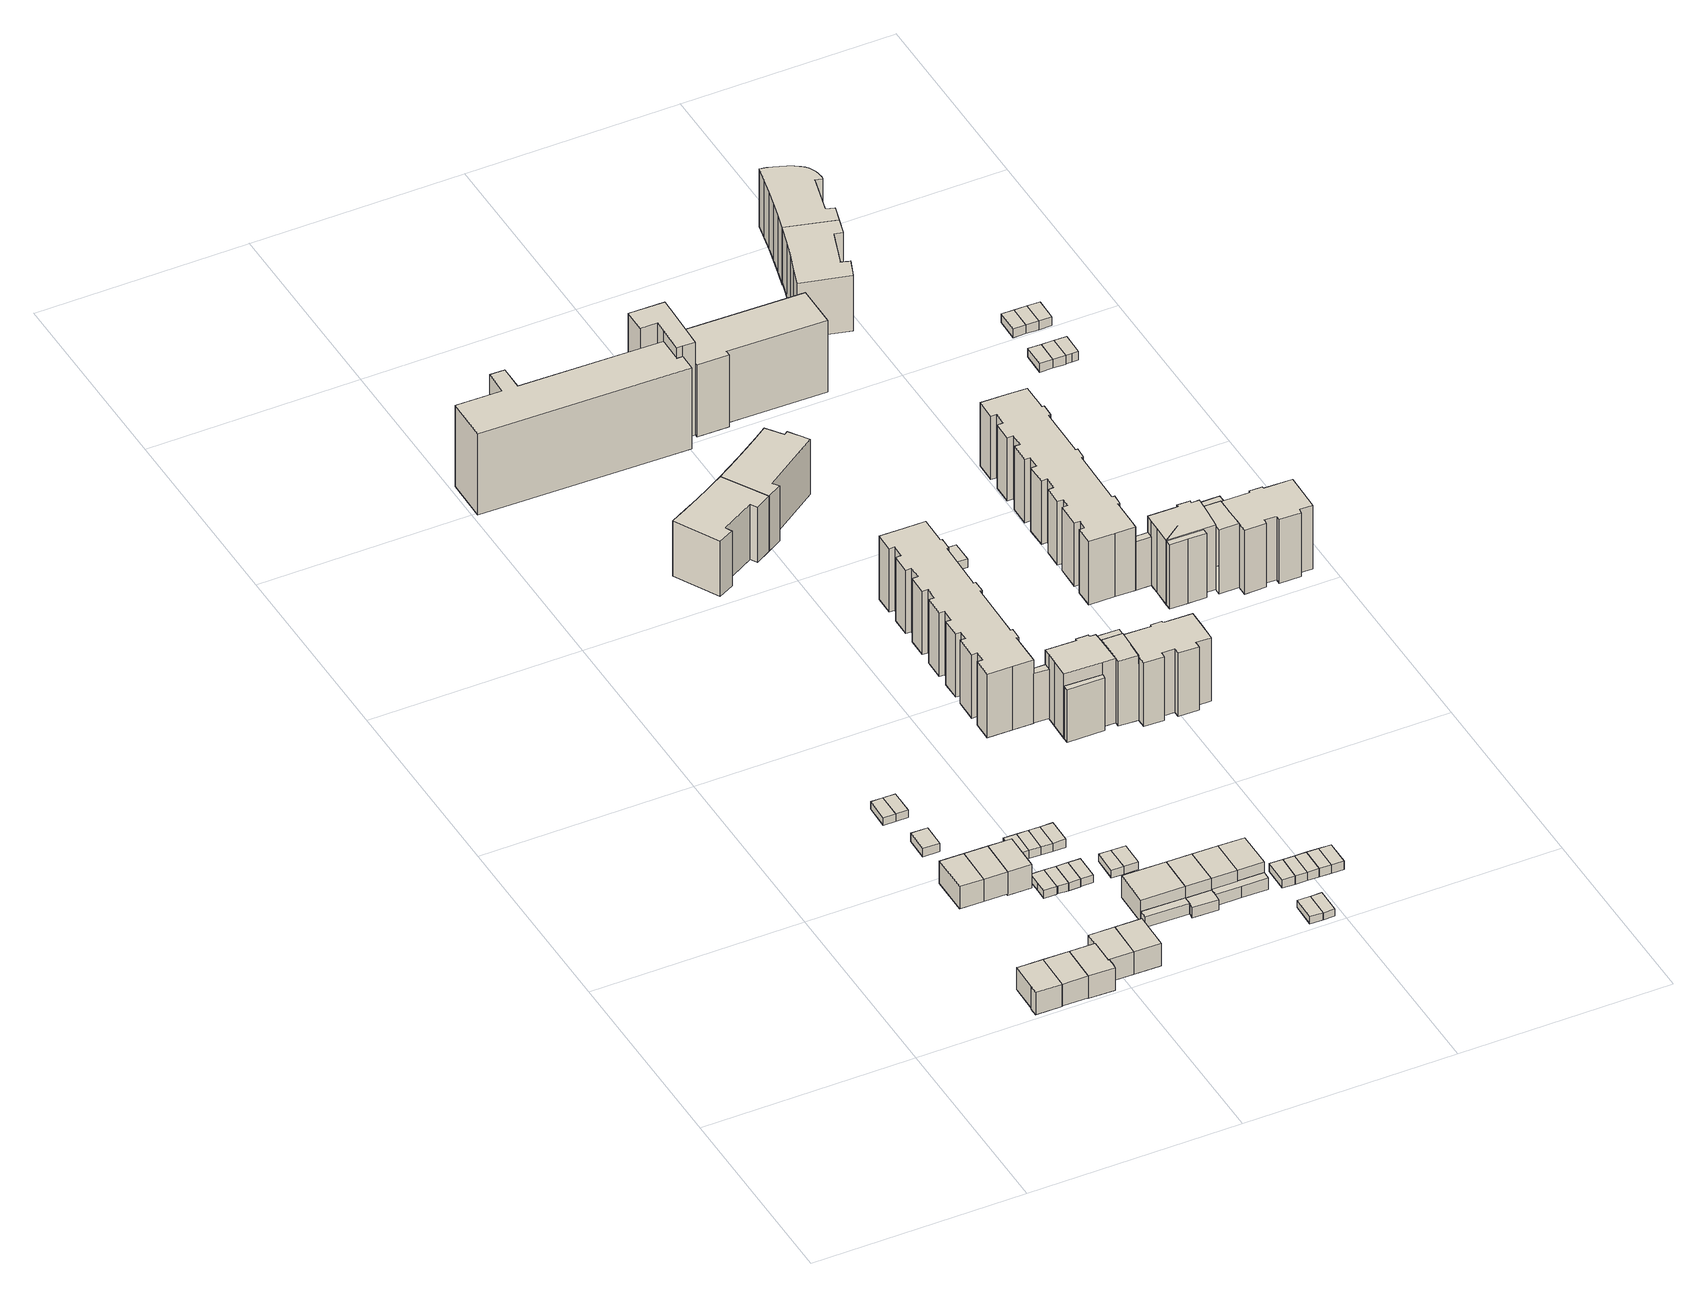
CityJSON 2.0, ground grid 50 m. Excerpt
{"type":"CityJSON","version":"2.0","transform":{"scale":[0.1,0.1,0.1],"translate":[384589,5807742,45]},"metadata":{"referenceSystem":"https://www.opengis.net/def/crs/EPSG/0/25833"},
"CityObjects":{
"building1":{"type":"Building","attributes":{"Gemeindeschluessel":"11000006","BezugspunktDach":"2200","function":"31001_1010","measuredHeight":5.86,"storeysAboveGround":2},"address":[{"country":"Germany","locality":"Berlin","thoroughfareNumber":"69","thoroughfareName":"Westfalenring"}],"geometry":[{"type":"Solid","lod":"1","boundaries":[[[[0,1,2,3,4,5,6]],[[7,8,9,10,11,12,13]],[[7,13,6,5]],[[8,7,5,4]],[[9,8,4,3]],[[10,9,3,2]],[[11,10,2,1]],[[12,11,1,0]],[[13,12,0,6]]]]}]},
"building2":{"type":"Building","attributes":{"Gemeindeschluessel":"11000006","BezugspunktDach":"2200","function":"31001_1010","measuredHeight":5.84,"storeysAboveGround":2},"address":[{"country":"Germany","locality":"Berlin","thoroughfareNumber":"67","thoroughfareName":"Westfalenring"}],"geometry":[{"type":"Solid","lod":"1","boundaries":[[[[14,15,1,0]],[[16,17,18,19]],[[16,19,0,1]],[[17,16,1,15]],[[18,17,15,14]],[[19,18,14,0]]]]}]},
"building3":{"type":"Building","attributes":{"Gemeindeschluessel":"11000006","BezugspunktDach":"2200","function":"31001_1010","measuredHeight":5.89,"storeysAboveGround":2},"address":[{"country":"Germany","locality":"Berlin","thoroughfareNumber":"65","thoroughfareName":"Westfalenring"}],"geometry":[{"type":"Solid","lod":"1","boundaries":[[[[20,21,22,23,24,25,15,14]],[[26,27,28,29,30,31,32,33]],[[26,33,14,15]],[[27,26,15,25]],[[28,27,25,24]],[[29,28,24,23]],[[30,29,23,22]],[[31,30,22,21]],[[32,31,21,20]],[[33,32,20,14]]]]}]},
"building4":{"type":"Building","attributes":{"Gemeindeschluessel":"11000006","BezugspunktDach":"2200","function":"31001_1010","measuredHeight":5.93,"storeysAboveGround":2},"address":[{"country":"Germany","locality":"Berlin","thoroughfareNumber":"81","thoroughfareName":"Westfalenring"}],"geometry":[{"type":"Solid","lod":"1","boundaries":[[[[34,35,36,37]],[[38,39,40,41]],[[38,41,37,36]],[[39,38,36,35]],[[40,39,35,34]],[[41,40,34,37]]]]}]},
"building5":{"type":"Building","attributes":{"Gemeindeschluessel":"11000006","BezugspunktDach":"2200","function":"31001_2463","measuredHeight":2.18,"storeysAboveGround":1},"address":[{"country":"Germany","locality":"Berlin","thoroughfareNumber":"93 (1)","thoroughfareName":"Westfalenring"}],"geometry":[{"type":"Solid","lod":"1","boundaries":[[[[42,43,44,45]],[[46,47,48,49]],[[46,49,45,44]],[[47,46,44,43]],[[48,47,43,42]],[[49,48,42,45]]]]}]},
"building6":{"type":"Building","attributes":{"Gemeindeschluessel":"11000006","BezugspunktDach":"2200","function":"31001_1010","measuredHeight":5.93,"storeysAboveGround":2},"address":[{"country":"Germany","locality":"Berlin","thoroughfareNumber":"79","thoroughfareName":"Westfalenring"}],"geometry":[{"type":"Solid","lod":"1","boundaries":[[[[50,51,35,34]],[[39,52,53,40]],[[39,40,34,35]],[[52,39,35,51]],[[53,52,51,50]],[[40,53,50,34]]]]}]},
"building7":{"type":"Building","attributes":{"Gemeindeschluessel":"11000006","BezugspunktDach":"2200","function":"31001_1010","measuredHeight":5.89,"storeysAboveGround":2},"address":[{"country":"Germany","locality":"Berlin","thoroughfareNumber":"63","thoroughfareName":"Westfalenring"}],"geometry":[{"type":"Solid","lod":"1","boundaries":[[[[24,23,22,54,55,56,25]],[[57,58,59,30,29,28,27]],[[57,27,25,56]],[[58,57,56,55]],[[59,58,55,54]],[[30,59,54,22]],[[29,30,22,23]],[[28,29,23,24]],[[27,28,24,25]]]]}]},
"building8":{"type":"Building","attributes":{"Gemeindeschluessel":"11000006","BezugspunktDach":"2200","function":"31001_2463","measuredHeight":2.02,"storeysAboveGround":1},"address":[{"country":"Germany","locality":"Berlin","thoroughfareNumber":"101 (1)","thoroughfareName":"Westfalenring"}],"geometry":[{"type":"Solid","lod":"1","boundaries":[[[[60,61,62,63]],[[64,65,66,67]],[[64,67,63,62]],[[65,64,62,61]],[[66,65,61,60]],[[67,66,60,63]]]]}]},
"building9":{"type":"Building","attributes":{"Gemeindeschluessel":"11000006","BezugspunktDach":"2200","function":"31001_2463","measuredHeight":2.03,"storeysAboveGround":1},"address":[{"country":"Germany","locality":"Berlin","thoroughfareNumber":"99 (1)","thoroughfareName":"Westfalenring"}],"geometry":[{"type":"Solid","lod":"1","boundaries":[[[[68,69,61,60]],[[65,70,71,66]],[[65,66,60,61]],[[70,65,61,69]],[[71,70,69,68]],[[66,71,68,60]]]]}]},
"building10":{"type":"Building","attributes":{"Gemeindeschluessel":"11000006","BezugspunktDach":"2200","function":"31001_1010","measuredHeight":6.17,"storeysAboveGround":2},"address":[{"country":"Germany","locality":"Berlin","thoroughfareNumber":"77","thoroughfareName":"Westfalenring"}],"geometry":[{"type":"Solid","lod":"1","boundaries":[[[[72,73,51,50]],[[74,75,76,77]],[[74,77,50,51]],[[75,74,51,73]],[[76,75,73,72]],[[77,76,72,50]]]]}]},
"building11":{"type":"Building","attributes":{"Gemeindeschluessel":"11000006","BezugspunktDach":"2200","function":"31001_1010","measuredHeight":5.86,"storeysAboveGround":2},"address":[{"country":"Germany","locality":"Berlin","thoroughfareNumber":"61","thoroughfareName":"Westfalenring"}],"geometry":[{"type":"Solid","lod":"1","boundaries":[[[[78,79,55,54]],[[58,80,81,59]],[[58,59,54,55]],[[80,58,55,79]],[[81,80,79,78]],[[59,81,78,54]]]]}]},
"building12":{"type":"Building","attributes":{"Gemeindeschluessel":"11000006","BezugspunktDach":"2200","function":"31001_2463","measuredHeight":2.11,"storeysAboveGround":1},"address":[{"country":"Germany","locality":"Berlin","thoroughfareNumber":"77 (1)","thoroughfareName":"Westfalenring"}],"geometry":[{"type":"Solid","lod":"1","boundaries":[[[[82,83,84,85,86]],[[87,88,89,90,91]],[[87,91,86,85]],[[88,87,85,84]],[[89,88,84,83]],[[90,89,83,82]],[[91,90,82,86]]]]}]},
"building13":{"type":"Building","attributes":{"Gemeindeschluessel":"11000006","BezugspunktDach":"2200","function":"31001_2463","measuredHeight":2.12,"storeysAboveGround":1},"address":[{"country":"Germany","locality":"Berlin","thoroughfareNumber":"81 (1)","thoroughfareName":"Westfalenring"}],"geometry":[{"type":"Solid","lod":"1","boundaries":[[[[92,93,94,83,82]],[[89,95,96,97,90]],[[89,90,82,83]],[[95,89,83,94]],[[96,95,94,93]],[[97,96,93,92]],[[90,97,92,82]]]]}]},
"building14":{"type":"Building","attributes":{"Gemeindeschluessel":"11000006","BezugspunktDach":"2200","function":"31001_2463","measuredHeight":2.17,"storeysAboveGround":1},"address":[{"country":"Germany","locality":"Berlin","thoroughfareNumber":"65 (2)","thoroughfareName":"Westfalenring"}],"geometry":[{"type":"Solid","lod":"1","boundaries":[[[[98,99,100,101]],[[102,103,104,105]],[[102,105,101,100]],[[103,102,100,99]],[[104,103,99,98]],[[105,104,98,101]]]]}]},
"building15":{"type":"Building","attributes":{"Gemeindeschluessel":"11000006","BezugspunktDach":"2200","function":"31001_2463","measuredHeight":2.11,"storeysAboveGround":1},"address":[{"country":"Germany","locality":"Berlin","thoroughfareNumber":"87 (1)","thoroughfareName":"Westfalenring"}],"geometry":[{"type":"Solid","lod":"1","boundaries":[[[[106,107,94,93]],[[95,108,109,96]],[[95,96,93,94]],[[108,95,94,107]],[[109,108,107,106]],[[96,109,106,93]]]]}]},
"building16":{"type":"Building","attributes":{"Gemeindeschluessel":"11000006","BezugspunktDach":"2200","function":"31001_2463","measuredHeight":2.2,"storeysAboveGround":1},"address":[{"country":"Germany","locality":"Berlin","thoroughfareNumber":"65 (3)","thoroughfareName":"Westfalenring"}],"geometry":[{"type":"Solid","lod":"1","boundaries":[[[[110,111,99,98]],[[103,112,113,104]],[[103,104,98,99]],[[112,103,99,111]],[[113,112,111,110]],[[104,113,110,98]]]]}]},
"building17":{"type":"Building","attributes":{"Gemeindeschluessel":"11000006","BezugspunktDach":"2200","function":"31001_2463","measuredHeight":2.08,"storeysAboveGround":1},"address":[{"country":"Germany","locality":"Berlin","thoroughfareNumber":"83 (1)","thoroughfareName":"Westfalenring"}],"geometry":[{"type":"Solid","lod":"1","boundaries":[[[[114,115,107,106]],[[116,117,118,119]],[[116,119,106,107]],[[117,116,107,115]],[[118,117,115,114]],[[119,118,114,106]]]]}]},
"building18":{"type":"Building","attributes":{"Gemeindeschluessel":"11000006","BezugspunktDach":"2200","function":"31001_2463","measuredHeight":2.2,"storeysAboveGround":1},"address":[{"country":"Germany","locality":"Berlin","thoroughfareNumber":"79 (1)","thoroughfareName":"Westfalenring"}],"geometry":[{"type":"Solid","lod":"1","boundaries":[[[[120,121,111,110]],[[112,122,123,113]],[[112,113,110,111]],[[122,112,111,121]],[[123,122,121,120]],[[113,123,120,110]]]]}]},
"building19":{"type":"Building","attributes":{"Gemeindeschluessel":"11000006","BezugspunktDach":"2200","function":"51009_1610","measuredHeight":2.75,"storeysAboveGround":0},"address":[{"country":"Germany","locality":"Berlin"}],"geometry":[{"type":"Solid","lod":"1","boundaries":[[[[124,125,126,127]],[[128,129,130,131]],[[128,131,127,126]],[[129,128,126,125]],[[130,129,125,124]],[[131,130,124,127]]]]}]},
"building20":{"type":"Building","attributes":{"Gemeindeschluessel":"11000006","BezugspunktDach":"2200","function":"31001_2463","measuredHeight":2.15,"storeysAboveGround":1},"address":[{"country":"Germany","locality":"Berlin","thoroughfareNumber":"85 (1)","thoroughfareName":"Westfalenring"}],"geometry":[{"type":"Solid","lod":"1","boundaries":[[[[132,133,121,120]],[[122,134,135,123]],[[122,123,120,121]],[[134,122,121,133]],[[135,134,133,132]],[[123,135,132,120]]]]}]},
"building21":{"type":"Building","attributes":{"Gemeindeschluessel":"11000006","BezugspunktDach":"2200","function":"31001_1010","measuredHeight":5.79,"storeysAboveGround":2},"address":[{"country":"Germany","locality":"Berlin","thoroughfareNumber":"59","thoroughfareName":"Westfalenring"}],"geometry":[{"type":"Solid","lod":"1","boundaries":[[[[136,137,138,139]],[[140,141,129,128]],[[140,128,139,138]],[[141,140,138,137]],[[129,141,137,136]],[[128,129,136,139]]]]}]},
"building22":{"type":"Building","attributes":{"Gemeindeschluessel":"11000006","BezugspunktDach":"2200","function":"31001_2463","measuredHeight":2.05,"storeysAboveGround":1},"address":[{"country":"Germany","locality":"Berlin","thoroughfareNumber":"67 (1)","thoroughfareName":"Westfalenring"}],"geometry":[{"type":"Solid","lod":"1","boundaries":[[[[142,143,144,145]],[[146,147,148,149]],[[146,149,145,144]],[[147,146,144,143]],[[148,147,143,142]],[[149,148,142,145]]]]}]},
"building23":{"type":"Building","attributes":{"Gemeindeschluessel":"11000006","BezugspunktDach":"2200","function":"31001_2463","measuredHeight":2,"storeysAboveGround":1},"address":[{"country":"Germany","locality":"Berlin","thoroughfareNumber":"63 (1)","thoroughfareName":"Westfalenring"}],"geometry":[{"type":"Solid","lod":"1","boundaries":[[[[150,151,143,142]],[[147,152,153,148]],[[147,148,142,143]],[[152,147,143,151]],[[153,152,151,150]],[[148,153,150,142]]]]}]},
"building24":{"type":"Building","attributes":{"Gemeindeschluessel":"11000006","function":"31001_1010"},"address":[{"country":"Germany","locality":"Berlin","thoroughfareNumber":"57","thoroughfareName":"Westfalenring"}],"children":["building24-1","building24-2"]},
"building24-1":{"type":"BuildingPart","attributes":{"BezugspunktDach":"2200","measuredHeight":5.74,"storeysAboveGround":2},"parents":["building24"],"geometry":[{"type":"MultiSurface","lod":"1","boundaries":[[[154,155,137,136]],[[156,157,158,159]],[[156,159,136,137]],[[157,156,137,155]],[[158,157,155,154]],[[125,160,154,136]],[[159,158,160,125]]]}]},
"building24-2":{"type":"BuildingPart","attributes":{"BezugspunktDach":"2200","measuredHeight":2.69,"storeysAboveGround":2},"parents":["building24"],"geometry":[{"type":"Solid","lod":"1","boundaries":[[[[161,162,160,125,124,163]],[[164,159,158,165,166,167]],[[164,167,163,124]],[[159,164,124,125]],[[165,158,160,162]],[[166,165,162,161]],[[167,166,161,163]],[[158,159,125,160]]]]}]},
"building25":{"type":"Building","attributes":{"Gemeindeschluessel":"11000006","BezugspunktDach":"2200","function":"31001_1010","measuredHeight":14.61,"storeysAboveGround":5},"address":[{"country":"Germany","locality":"Berlin","thoroughfareNumber":"18","thoroughfareName":"Ahlener Weg"}],"geometry":[{"type":"Solid","lod":"1","boundaries":[[[[168,169,170,171,172,173,174,175,176,177,178]],[[179,180,181,182,183,184,185,186,187,188,189]],[[179,189,178,177]],[[180,179,177,176]],[[181,180,176,175]],[[182,181,175,174]],[[183,182,174,173]],[[184,183,173,172]],[[185,184,172,171]],[[186,185,171,170]],[[187,186,170,169]],[[188,187,169,168]],[[189,188,168,178]]]]}]},
"building26":{"type":"Building","attributes":{"Gemeindeschluessel":"11000006","BezugspunktDach":"2200","function":"31001_1010","measuredHeight":5.83,"storeysAboveGround":2},"address":[{"country":"Germany","locality":"Berlin","thoroughfareNumber":"55","thoroughfareName":"Westfalenring"}],"geometry":[{"type":"Solid","lod":"1","boundaries":[[[[190,191,155,154]],[[192,193,194,195]],[[192,195,154,155]],[[193,192,155,191]],[[194,193,191,190]],[[195,194,190,154]]]]}]},
"building27":{"type":"Building","attributes":{"Gemeindeschluessel":"11000006","BezugspunktDach":"2200","function":"51009_1610","measuredHeight":2.98,"storeysAboveGround":0},"address":[{"country":"Germany","locality":"Berlin"}],"geometry":[{"type":"Solid","lod":"1","boundaries":[[[[196,197,198,199,200,201]],[[195,194,202,203,204,205]],[[195,205,201,200]],[[194,195,200,199]],[[202,194,199,198]],[[203,202,198,197]],[[204,203,197,196]],[[205,204,196,201]]]]}]},
"building28":{"type":"Building","attributes":{"Gemeindeschluessel":"11000006","BezugspunktDach":"2200","function":"31001_1010","measuredHeight":5.8,"storeysAboveGround":2},"address":[{"country":"Germany","locality":"Berlin","thoroughfareNumber":"53","thoroughfareName":"Westfalenring"}],"geometry":[{"type":"Solid","lod":"1","boundaries":[[[[206,207,191,190]],[[193,208,202,194]],[[193,194,190,191]],[[208,193,191,207]],[[202,208,207,206]],[[194,202,206,190]]]]}]},
"building29":{"type":"Building","attributes":{"Gemeindeschluessel":"11000006","BezugspunktDach":"2200","function":"31001_2463","measuredHeight":1.88,"storeysAboveGround":1},"address":[{"country":"Germany","locality":"Berlin","thoroughfareNumber":"24 (1)","thoroughfareName":"Gronauer Weg"}],"geometry":[{"type":"Solid","lod":"1","boundaries":[[[[209,210,211,212]],[[213,214,215,216]],[[213,216,212,211]],[[214,213,211,210]],[[215,214,210,209]],[[216,215,209,212]]]]}]},
"building30":{"type":"Building","attributes":{"Gemeindeschluessel":"11000006","BezugspunktDach":"2200","function":"31001_2463","measuredHeight":1.92,"storeysAboveGround":1},"address":[{"country":"Germany","locality":"Berlin","thoroughfareNumber":"43 (1)","thoroughfareName":"Westfalenring"}],"geometry":[{"type":"Solid","lod":"1","boundaries":[[[[217,218,210,209]],[[214,219,220,215]],[[214,215,209,210]],[[219,214,210,218]],[[220,219,218,217]],[[215,220,217,209]]]]}]},
"building31":{"type":"Building","attributes":{"Gemeindeschluessel":"11000006","BezugspunktDach":"2200","function":"51009_1610","measuredHeight":13.1,"storeysAboveGround":0},"address":[{"country":"Germany","locality":"Berlin"}],"geometry":[{"type":"Solid","lod":"1","boundaries":[[[[221,222,223,224]],[[225,226,227,228]],[[225,228,224,223]],[[226,225,223,222]],[[227,226,222,221]],[[228,227,221,224]]]]}]},
"building32":{"type":"Building","attributes":{"Gemeindeschluessel":"11000006","BezugspunktDach":"2200","function":"31001_2463","measuredHeight":2.2,"storeysAboveGround":1},"address":[{"country":"Germany","locality":"Berlin","thoroughfareNumber":"71 (1)","thoroughfareName":"Westfalenring"}],"geometry":[{"type":"Solid","lod":"1","boundaries":[[[[229,230,231,232]],[[233,234,235,236]],[[233,236,232,231]],[[234,233,231,230]],[[235,234,230,229]],[[236,235,229,232]]]]}]},
"building33":{"type":"Building","attributes":{"Gemeindeschluessel":"11000006","BezugspunktDach":"2200","function":"31001_1010","measuredHeight":18.11,"storeysAboveGround":5},"address":[{"country":"Germany","locality":"Berlin","thoroughfareNumber":"25, 27, 29","thoroughfareName":"Ahlener Weg"}],"geometry":[{"type":"Solid","lod":"1","boundaries":[[[[237,238,239,240,241,242,243,244,245,246,247,248,249,250,251,252,253,254,255,256,257,258,259,260,261,262,263,264,265,266,267,268,269,270,271,272,273,274,275,276,277,278,279]],[[280,281,282,283,284,285,286,287,288,289,290,291,292,293,294,295,296,297,298,299,300,301,302,303,304,305,306,307,308,309,310,311,312,313,314,315,316,317,318,319,320,321,322]],[[280,322,279,278]],[[281,280,278,277]],[[282,281,277,276]],[[283,282,276,275]],[[284,283,275,274]],[[285,284,274,273]],[[286,285,273,272]],[[287,286,272,271]],[[288,287,271,270]],[[289,288,270,269]],[[290,289,269,268]],[[291,290,268,267]],[[292,291,267,266]],[[293,292,266,265]],[[294,293,265,264]],[[295,294,264,263]],[[296,295,263,262]],[[297,296,262,261]],[[298,297,261,260]],[[299,298,260,259]],[[300,299,259,258]],[[301,300,258,257]],[[302,301,257,256]],[[303,302,256,255]],[[304,303,255,254]],[[305,304,254,253]],[[306,305,253,252]],[[307,306,252,251]],[[308,307,251,250]],[[309,308,250,249]],[[310,309,249,248]],[[311,310,248,247]],[[312,311,247,246]],[[313,312,246,245]],[[314,313,245,244]],[[315,314,244,243]],[[316,315,243,242]],[[317,316,242,241]],[[318,317,241,240]],[[319,318,240,239]],[[320,319,239,238]],[[321,320,238,237]],[[322,321,237,279]]]]}]},
"building34":{"type":"Building","attributes":{"Gemeindeschluessel":"11000006","BezugspunktDach":"2200","function":"31001_2463","measuredHeight":2.22,"storeysAboveGround":1},"address":[{"country":"Germany","locality":"Berlin","thoroughfareNumber":"18 (1)","thoroughfareName":"Gronauer Weg"}],"geometry":[{"type":"Solid","lod":"1","boundaries":[[[[323,324,230,229]],[[234,325,326,235]],[[234,235,229,230]],[[325,234,230,324]],[[326,325,324,323]],[[235,326,323,229]]]]}]},
"building35":{"type":"Building","attributes":{"Gemeindeschluessel":"11000006","function":"31001_1022"},"address":[{"country":"Germany","locality":"Berlin","thoroughfareNumber":"25, 27","thoroughfareName":"Holtheimer Weg"}],"children":["building35-1","building35-2","building35-3"]},
"building35-1":{"type":"BuildingPart","attributes":{"BezugspunktDach":"2200","measuredHeight":24.64,"storeysAboveGround":8},"parents":["building35"],"geometry":[{"type":"MultiSurface","lod":"1","boundaries":[[[327,328,329,330,331,332,333,334,335]],[[336,337,338,339,340,341,342,343,344]],[[336,344,335,334]],[[337,336,334,333]],[[338,337,333,332]],[[345,346,332,331]],[[339,338,347,348]],[[340,339,331,330]],[[341,340,349,350,351,352,330,329]],[[353,351,329,328]],[[342,341,350,354]],[[343,342,328,327]],[[344,343,327,335]],[[348,347,346,345]],[[352,351,350,349]],[[354,350,351,353]]]}]},
"building35-2":{"type":"BuildingPart","attributes":{"BezugspunktDach":"2200","measuredHeight":19.01,"storeysAboveGround":8},"parents":["building35"],"geometry":[{"type":"Solid","lod":"1","boundaries":[[[[355,356,357,358,346,345,359]],[[348,347,360,361,362,363,364]],[[348,364,359,345]],[[360,347,346,358]],[[361,360,358,357]],[[362,361,357,356]],[[363,362,356,355]],[[364,363,355,359]],[[347,348,345,346]]]]}]},
"building35-3":{"type":"BuildingPart","attributes":{"BezugspunktDach":"2200","measuredHeight":21.45,"storeysAboveGround":8},"parents":["building35"],"geometry":[{"type":"Solid","lod":"1","boundaries":[[[[365,352,351,353,366,367,368,369,370,371]],[[372,373,374,375,376,354,350,349,377,378]],[[372,378,371,370]],[[373,372,370,369]],[[374,373,369,368]],[[375,374,368,367]],[[376,375,367,366]],[[354,376,366,353]],[[377,349,352,365]],[[378,377,365,371]],[[350,354,353,351]],[[349,350,351,352]]]]}]},
"building36":{"type":"Building","attributes":{"Gemeindeschluessel":"11000006","BezugspunktDach":"2200","function":"31001_1010","measuredHeight":14.63,"storeysAboveGround":5},"address":[{"country":"Germany","locality":"Berlin","thoroughfareNumber":"16","thoroughfareName":"Ahlener Weg"}],"geometry":[{"type":"Solid","lod":"1","boundaries":[[[[173,379,380,381,382,383,384,385,386,387,388,174]],[[389,390,391,392,393,394,395,396,397,398,183,182]],[[389,182,174,388]],[[390,389,388,387]],[[391,390,387,386]],[[392,391,386,385]],[[393,392,385,384]],[[394,393,384,383]],[[395,394,383,382]],[[396,395,382,381]],[[397,396,381,380]],[[398,397,380,379]],[[183,398,379,173]],[[182,183,173,174]]]]}]},
"building37":{"type":"Building","attributes":{"Gemeindeschluessel":"11000006","BezugspunktDach":"2200","function":"31001_2463","measuredHeight":2.21,"storeysAboveGround":1},"address":[{"country":"Germany","locality":"Berlin","thoroughfareNumber":"22 (1)","thoroughfareName":"Gronauer Weg"}],"geometry":[{"type":"Solid","lod":"1","boundaries":[[[[399,400,324,323]],[[325,401,402,326]],[[325,326,323,324]],[[401,325,324,400]],[[402,401,400,399]],[[326,402,399,323]]]]}]},
"building38":{"type":"Building","attributes":{"Gemeindeschluessel":"11000006","BezugspunktDach":"2200","function":"31001_2463","measuredHeight":2.19,"storeysAboveGround":1},"address":[{"country":"Germany","locality":"Berlin","thoroughfareNumber":"8 (1)","thoroughfareName":"Gronauer Weg"}],"geometry":[{"type":"Solid","lod":"1","boundaries":[[[[403,404,400,399]],[[401,405,406,402]],[[401,402,399,400]],[[405,401,400,404]],[[406,405,404,403]],[[402,406,403,399]]]]}]},
"building39":{"type":"Building","attributes":{"Gemeindeschluessel":"11000006","BezugspunktDach":"2200","function":"31001_2463","measuredHeight":2.21,"storeysAboveGround":1},"address":[{"country":"Germany","locality":"Berlin","thoroughfareNumber":"2 (1)","thoroughfareName":"Gronauer Weg"}],"geometry":[{"type":"Solid","lod":"1","boundaries":[[[[407,408,404,403]],[[405,409,410,406]],[[405,406,403,404]],[[409,405,404,408]],[[410,409,408,407]],[[406,410,407,403]]]]}]},
"building40":{"type":"Building","attributes":{"Gemeindeschluessel":"11000006","function":"31001_1010"},"address":[{"country":"Germany","locality":"Berlin","thoroughfareNumber":"31, 33","thoroughfareName":"Ahlener Weg"}],"children":["building40-1","building40-2","building40-3","building40-4","building40-5"]},
"building40-1":{"type":"BuildingPart","attributes":{"BezugspunktDach":"2200","measuredHeight":18.09,"storeysAboveGround":5},"parents":["building40"],"geometry":[{"type":"MultiSurface","lod":"1","boundaries":[[[411,412,413,414,415,416,417,418,419,420,421,422,423,424,425,426,427,428]],[[429,430,431,432,433,434,435,436,437,438,439,440,441,442,443,444,445,446]],[[429,446,428,427]],[[447,448,425,424]],[[433,432,424,423]],[[434,433,423,422]],[[435,434,422,421]],[[436,435,421,420]],[[437,436,420,419]],[[438,437,419,418]],[[439,438,418,417]],[[440,439,417,416]],[[441,440,416,415]],[[442,441,415,414]],[[443,442,414,413]],[[444,443,413,412]],[[445,444,412,411]],[[446,445,411,428]],[[430,429,427,426]],[[449,431,450,451,425]],[[430,426,451,450]],[[432,431,448,447]]]}]},
"building40-2":{"type":"BuildingPart","attributes":{"BezugspunktDach":"2200","measuredHeight":18.08,"storeysAboveGround":5},"parents":["building40"],"geometry":[{"type":"MultiSurface","lod":"1","boundaries":[[[452,453,454,455,456,457,458]],[[431,450,429,459,460,461,462]],[[431,448,463,458,457]],[[451,425,431,457,456]],[[429,427,426,451,456,455]],[[459,429,455,454]],[[460,459,454,453]],[[464,465,453,452]],[[466,467,464,461,452,458]],[[463,448,431,462]],[[450,431,425,451]],[[430,426,427,429]],[[450,451,426,430]],[[461,460,468,465,464]],[[462,469,467,466]],[[469,461,464,467]]]}]},
"building40-3":{"type":"BuildingPart","attributes":{"BezugspunktDach":"2200","measuredHeight":17.11,"storeysAboveGround":5},"parents":["building40"],"geometry":[{"type":"MultiSurface","lod":"1","boundaries":[[[463,447,470,471]],[[472,432,462,473]],[[472,473,471,470]],[[432,472,470,447]],[[432,447,448,431]],[[474,462,431,448,463]],[[473,462,463,471]]]}]},
"building40-4":{"type":"BuildingPart","attributes":{"BezugspunktDach":"2200","measuredHeight":18.09,"storeysAboveGround":5},"parents":["building40"],"geometry":[{"type":"MultiSurface","lod":"1","boundaries":[[[475,465,467,476,477,478,479,480,481,482,483,484]],[[485,486,487,488,489,490,491,473,469,460,492,493]],[[485,493,484,483]],[[486,485,483,482]],[[487,486,482,481]],[[488,487,481,480]],[[489,488,480,479]],[[490,489,479,478]],[[491,490,478,477]],[[473,491,477,476]],[[476,466,463,471]],[[492,460,465,475]],[[494,495,475,484]],[[469,462,466,467]],[[473,471,463,462]],[[460,461,464,465]],[[469,467,464,461]],[[493,492,495,494]]]}]},
"building40-5":{"type":"BuildingPart","attributes":{"BezugspunktDach":"2200","measuredHeight":13.91,"storeysAboveGround":5},"parents":["building40"],"geometry":[{"type":"Solid","lod":"1","boundaries":[[[[496,495,494,497]],[[493,492,498,499]],[[493,499,497,494]],[[498,492,495,496]],[[499,498,496,497]],[[492,493,494,495]]]]}]},
"building41":{"type":"Building","attributes":{"Gemeindeschluessel":"11000006","BezugspunktDach":"2200","function":"31001_2463","measuredHeight":2.17,"storeysAboveGround":1},"address":[{"country":"Germany","locality":"Berlin","thoroughfareNumber":"15 (1)","thoroughfareName":"Ahlener Weg"}],"geometry":[{"type":"Solid","lod":"1","boundaries":[[[[500,501,502,503,504]],[[505,506,507,508,509]],[[505,509,504,503]],[[506,505,503,502]],[[507,506,502,501]],[[508,507,501,500]],[[509,508,500,504]]]]}]},
"building42":{"type":"Building","attributes":{"Gemeindeschluessel":"11000006","BezugspunktDach":"2200","function":"31001_2463","measuredHeight":2.14,"storeysAboveGround":1},"address":[{"country":"Germany","locality":"Berlin","thoroughfareNumber":"15 (2)","thoroughfareName":"Ahlener Weg"}],"geometry":[{"type":"Solid","lod":"1","boundaries":[[[[510,511,501,500,512]],[[508,507,513,514,515]],[[508,515,512,500]],[[507,508,500,501]],[[513,507,501,511]],[[514,513,511,510]],[[515,514,510,512]]]]}]},
"building43":{"type":"Building","attributes":{"Gemeindeschluessel":"11000006","BezugspunktDach":"2200","function":"51009_1610","measuredHeight":12.78,"storeysAboveGround":0},"address":[{"country":"Germany","locality":"Berlin"}],"geometry":[{"type":"Solid","lod":"1","boundaries":[[[[516,517,518,519]],[[520,521,522,523]],[[520,523,519,518]],[[521,520,518,517]],[[522,521,517,516]],[[523,522,516,519]]]]}]},
"building44":{"type":"Building","attributes":{"Gemeindeschluessel":"11000006","BezugspunktDach":"2200","function":"31001_1010","measuredHeight":18.17,"storeysAboveGround":5},"address":[{"country":"Germany","locality":"Berlin","thoroughfareNumber":"15, 17, 19","thoroughfareName":"Ahlener Weg"}],"geometry":[{"type":"Solid","lod":"1","boundaries":[[[[524,525,526,527,528,529,530,531,532,533,534,535,536,537,538,539,540,541,542,543,544,545,546,547,548,549,550,551,552,553,554,555,556,557,558,559,560,561,562,563,564,565,566]],[[567,568,569,570,571,572,573,574,575,576,577,578,579,580,581,582,583,584,585,586,587,588,589,590,591,592,593,594,595,596,597,598,599,600,601,602,603,604,605,520,523,606,607]],[[567,607,566,565]],[[568,567,565,564]],[[569,568,564,563]],[[570,569,563,562]],[[571,570,562,561]],[[572,571,561,560]],[[573,572,560,559]],[[574,573,559,558]],[[575,574,558,557]],[[576,575,557,556]],[[577,576,556,555]],[[578,577,555,554]],[[579,578,554,553]],[[580,579,553,552]],[[581,580,552,551]],[[582,581,551,550]],[[583,582,550,549]],[[584,583,549,548]],[[585,584,548,547]],[[586,585,547,546]],[[587,586,546,545]],[[588,587,545,544]],[[589,588,544,543]],[[590,589,543,542]],[[591,590,542,541]],[[592,591,541,540]],[[593,592,540,539]],[[594,593,539,538]],[[595,594,538,537]],[[596,595,537,536]],[[597,596,536,535]],[[598,597,535,534]],[[599,598,534,533]],[[600,599,533,532]],[[601,600,532,531]],[[602,601,531,530]],[[603,602,530,529]],[[604,603,529,528]],[[605,604,528,527]],[[520,605,527,526]],[[523,520,526,525]],[[606,523,525,524]],[[607,606,524,566]]]]}]},
"building45":{"type":"Building","attributes":{"Gemeindeschluessel":"11000006","BezugspunktDach":"2200","function":"31001_1010","measuredHeight":14.64,"storeysAboveGround":5},"address":[{"country":"Germany","locality":"Berlin","thoroughfareNumber":"12","thoroughfareName":"Ahlener Weg"}],"geometry":[{"type":"Solid","lod":"1","boundaries":[[[[608,609,610,611,612,613,614,615,616,617,618]],[[619,620,621,622,623,624,625,626,627,628,629]],[[619,629,618,617]],[[620,619,617,616]],[[621,620,616,615]],[[622,621,615,614]],[[623,622,614,613]],[[624,623,613,612]],[[625,624,612,611]],[[626,625,611,610]],[[627,626,610,609]],[[628,627,609,608]],[[629,628,608,618]]]]}]},
"building46":{"type":"Building","attributes":{"Gemeindeschluessel":"11000006","function":"31001_1010"},"address":[{"country":"Germany","locality":"Berlin","thoroughfareNumber":"21, 23","thoroughfareName":"Ahlener Weg"}],"children":["building46-1","building46-2","building46-3","building46-4","building46-5"]},
"building46-1":{"type":"BuildingPart","attributes":{"BezugspunktDach":"2200","measuredHeight":18.11,"storeysAboveGround":5},"parents":["building46"],"geometry":[{"type":"MultiSurface","lod":"1","boundaries":[[[630,631,632,633,634,635,636,637,638,639,640,641,642,643,644,645,646,647]],[[648,649,650,651,652,653,654,655,656,657,658,659,660,661,662,663,664,665]],[[648,666,667,647,646]],[[649,648,646,645]],[[650,649,645,644]],[[651,650,644,643]],[[652,651,643,642]],[[653,652,642,641]],[[654,653,641,640]],[[655,654,640,639]],[[656,655,639,638]],[[657,656,638,637]],[[658,657,637,636]],[[659,658,636,635]],[[660,659,635,634]],[[661,660,634,633]],[[662,661,633,632]],[[663,662,632,631]],[[665,667,666,648]],[[664,663,631,630]],[[665,668,669,647]],[[664,630,669,668]]]}]},
"building46-2":{"type":"BuildingPart","attributes":{"BezugspunktDach":"2200","measuredHeight":18.17,"storeysAboveGround":5},"parents":["building46"],"geometry":[{"type":"MultiSurface","lod":"1","boundaries":[[[670,671,672,673,674,675,676,677,678,679,680,681]],[[682,522,521,683,684,685,686,687,688,689,690,691]],[[682,691,681,680]],[[522,682,680,679]],[[521,522,679,678]],[[683,521,678,677]],[[684,683,677,676]],[[685,684,676,675]],[[686,685,675,674]],[[687,686,674,673]],[[692,693,694,695,696,687,673,672]],[[697,698,692,688,672,671]],[[690,689,671,670]],[[691,690,670,681]],[[699,687,696,695,694]],[[688,694,693,692]],[[689,700,698,697]],[[700,688,692,698]]]}]},
"building46-3":{"type":"BuildingPart","attributes":{"BezugspunktDach":"2200","measuredHeight":16.91,"storeysAboveGround":5},"parents":["building46"],"geometry":[{"type":"MultiSurface","lod":"1","boundaries":[[[666,701,696,695]],[[687,702,648,694]],[[702,687,696,701]],[[648,702,701,666]],[[694,695,696,687]],[[667,665,648,666]],[[694,665,667,695]]]}]},
"building46-4":{"type":"BuildingPart","attributes":{"BezugspunktDach":"2200","measuredHeight":17.68,"storeysAboveGround":5},"parents":["building46"],"geometry":[{"type":"Solid","lod":"1","boundaries":[[[[703,704,705,706,707,708]],[[691,709,690,710,711,712]],[[691,712,708,707]],[[709,691,707,706]],[[690,709,706,705]],[[710,690,705,704]],[[711,710,704,703]],[[712,711,703,708]]]]}]},
"building46-5":{"type":"BuildingPart","attributes":{"BezugspunktDach":"2200","measuredHeight":18.11,"storeysAboveGround":5},"parents":["building46"],"geometry":[{"type":"MultiSurface","lod":"1","boundaries":[[[713,714,715,693,698,697,716]],[[689,700,694,665,668,663,717]],[[667,695,693,715]],[[669,647,665,715,714]],[[631,630,669,714,713]],[[717,663,713,716]],[[700,689,718,697,698]],[[695,694,688,692,693]],[[698,692,688,700]],[[665,694,695,667]],[[668,665,647,669]],[[663,664,630,631]],[[664,719,668,669,630]]]}]},
"building47":{"type":"Building","attributes":{"Gemeindeschluessel":"11000006","BezugspunktDach":"2200","function":"31001_1010","measuredHeight":15.27,"storeysAboveGround":5},"address":[{"country":"Germany","locality":"Berlin","thoroughfareNumber":"10","thoroughfareName":"Ahlener Weg"}],"geometry":[{"type":"Solid","lod":"1","boundaries":[[[[613,720,721,722,723,724,725,726,727,728,729,730,731,732,733,734,735,736,737,738,739,740,741,614]],[[742,743,744,745,746,747,748,749,750,751,752,753,754,755,756,757,758,759,760,761,762,763,764,765]],[[742,765,614,741]],[[743,742,741,740]],[[744,743,740,739]],[[745,744,739,738]],[[746,745,738,737]],[[747,746,737,736]],[[748,747,736,735]],[[749,748,735,734]],[[750,749,734,733]],[[751,750,733,732]],[[752,751,732,731]],[[753,752,731,730]],[[754,753,730,729]],[[755,754,729,728]],[[756,755,728,727]],[[757,756,727,726]],[[758,757,726,725]],[[759,758,725,724]],[[760,759,724,723]],[[761,760,723,722]],[[762,761,722,721]],[[763,762,721,720]],[[764,763,720,613]],[[765,764,613,614]]]]}]},
"building48":{"type":"Building","attributes":{"Gemeindeschluessel":"11000006","BezugspunktDach":"2200","function":"31001_2463","measuredHeight":2.25,"storeysAboveGround":1},"address":[{"country":"Germany","locality":"Berlin","thoroughfareNumber":"13E (1)","thoroughfareName":"Ahlener Weg"}],"geometry":[{"type":"Solid","lod":"1","boundaries":[[[[766,767,768,769]],[[770,771,772,773]],[[770,773,769,768]],[[771,770,768,767]],[[772,771,767,766]],[[773,772,766,769]]]]}]},
"building49":{"type":"Building","attributes":{"Gemeindeschluessel":"11000006","BezugspunktDach":"2200","function":"31001_2463","measuredHeight":2.26,"storeysAboveGround":1},"address":[{"country":"Germany","locality":"Berlin","thoroughfareNumber":"13F (1)","thoroughfareName":"Ahlener Weg"}],"geometry":[{"type":"Solid","lod":"1","boundaries":[[[[774,775,767,766]],[[771,776,777,772]],[[771,772,766,767]],[[776,771,767,775]],[[777,776,775,774]],[[772,777,774,766]]]]}]},
"building50":{"type":"Building","attributes":{"Gemeindeschluessel":"11000006","BezugspunktDach":"2200","function":"31001_2463","measuredHeight":2.32,"storeysAboveGround":1},"address":[{"country":"Germany","locality":"Berlin","thoroughfareNumber":"15 (1)","thoroughfareName":"Holtheimer Weg"}],"geometry":[{"type":"Solid","lod":"1","boundaries":[[[[778,779,780,781]],[[782,783,784,785]],[[782,785,781,780]],[[783,782,780,779]],[[784,783,779,778]],[[785,784,778,781]]]]}]},
"building51":{"type":"Building","attributes":{"Gemeindeschluessel":"11000006","BezugspunktDach":"2200","function":"31001_2463","measuredHeight":2.21,"storeysAboveGround":1},"address":[{"country":"Germany","locality":"Berlin","thoroughfareNumber":"11C (1)","thoroughfareName":"Ahlener Weg"}],"geometry":[{"type":"Solid","lod":"1","boundaries":[[[[786,787,788,775,774]],[[789,790,791,792,793]],[[789,793,774,775]],[[790,789,775,788]],[[791,790,788,787]],[[792,791,787,786]],[[793,792,786,774]]]]}]},
"building52":{"type":"Building","attributes":{"Gemeindeschluessel":"11000006","BezugspunktDach":"2200","function":"31001_2463","measuredHeight":2.35,"storeysAboveGround":1},"address":[{"country":"Germany","locality":"Berlin","thoroughfareNumber":"7 (1)","thoroughfareName":"Ahlener Weg"}],"geometry":[{"type":"Solid","lod":"1","boundaries":[[[[794,795,779,778]],[[783,796,797,784]],[[783,784,778,779]],[[796,783,779,795]],[[797,796,795,794]],[[784,797,794,778]]]]}]},
"building53":{"type":"Building","attributes":{"Gemeindeschluessel":"11000006","BezugspunktDach":"2200","function":"31001_2463","measuredHeight":2.35,"storeysAboveGround":1},"address":[{"country":"Germany","locality":"Berlin","thoroughfareNumber":"11 (1)","thoroughfareName":"Ahlener Weg"}],"geometry":[{"type":"Solid","lod":"1","boundaries":[[[[798,799,795,794]],[[796,800,801,797]],[[796,797,794,795]],[[800,796,795,799]],[[801,800,799,798]],[[797,801,798,794]]]]}]}
},
"vertices":[
[344,8,66],[346,98,66],[288,99,66],[286,100,66],[285,29,66],[283,29,66],[283,9,66],[283,29,7],[285,29,7],[286,100,7],[288,99,7],[346,98,7],[344,8,7],[283,9,7],
[404,7,66],[406,97,66],[346,98,8],[406,97,8],[404,7,8],[344,8,8],
[466,5,66],[467,15,66],[467,35,66],[465,35,66],[466,96,66],[465,96,66],[406,97,7],[465,96,7],[466,96,7],[465,35,7],[467,35,7],[467,15,7],[466,5,7],[404,7,7],
[356,384,69],[358,478,69],[302,479,69],[301,386,69],[302,479,10],[358,478,10],[356,384,10],[301,386,10],
[351,572,31],[352,629,31],[313,629,31],[312,573,31],[313,629,9],[352,629,9],[351,572,9],[312,573,9],
[411,383,69],[413,477,69],[413,477,10],[411,383,10],
[524,34,66],[526,125,66],[465,126,66],[465,126,7],[526,125,7],[524,34,7],
[315,701,29],[316,761,29],[288,761,29],[287,702,29],[288,761,9],[316,761,9],[315,701,9],[287,702,9],
[344,701,29],[345,760,29],[345,760,9],[344,701,9],
[466,382,69],[468,476,69],[413,477,7],[468,476,7],[466,382,7],[411,383,7],
[587,33,66],[589,124,66],[589,124,7],[587,33,7],
[503,341,27],[504,401,27],[474,401,27],[474,369,27],[473,341,27],[474,369,6],[474,401,6],[504,401,6],[503,341,6],[473,341,6],
[507,341,27],[530,340,27],[531,400,27],[531,400,6],[530,340,6],[507,341,6],
[505,471,28],[507,530,28],[477,531,28],[476,471,28],[477,531,6],[507,530,6],[505,471,6],[476,471,6],
[558,340,27],[559,400,27],[559,400,6],[558,340,6],
[533,470,28],[534,530,28],[534,530,6],[533,470,6],
[587,339,27],[588,399,27],[559,400,7],[588,399,7],[587,339,7],[558,340,7],
[560,469,28],[561,529,28],[561,529,6],[560,469,6],
[716,156,36],[716,176,36],[614,178,36],[614,158,36],[614,178,8],[716,176,8],[716,156,8],[614,158,8],
[590,469,28],[591,529,28],[591,529,6],[590,469,6],
[716,176,66],[718,266,66],[616,268,66],[614,178,66],[616,268,8],[718,266,8],
[656,336,26],[657,396,26],[629,397,26],[628,337,26],[629,397,6],[657,396,6],[656,336,6],[628,337,6],
[690,336,26],[691,395,26],[691,395,6],[690,336,6],
[776,175,66],[777,265,66],[718,266,9],[777,265,9],[776,175,9],[716,176,9],[776,175,36],
[775,139,36],[776,155,36],[715,141,36],[716,156,9],[776,155,9],[775,139,9],[715,141,9],
[330,1521,156],[368,1540,156],[360,1556,156],[441,1601,156],[450,1585,156],[488,1607,156],[428,1710,156],[390,1688,156],[352,1667,156],[313,1646,156],[274,1626,156],[313,1646,10],[352,1667,10],[390,1688,10],[428,1710,10],[488,1607,10],[450,1585,10],[441,1601,10],[360,1556,10],[368,1540,10],[330,1521,10],[274,1626,10],
[836,174,66],[837,264,66],[777,265,8],[837,264,8],[836,174,8],[776,175,8],
[836,154,38],[897,153,38],[898,173,38],[836,174,38],[776,175,38],[776,155,38],[898,173,8],[897,153,8],[836,154,8],[776,155,8],
[898,173,66],[899,262,66],[899,262,8],
[954,17,23],[955,77,23],[925,78,23],[924,18,23],[925,78,4],[955,77,4],[954,17,4],[924,18,4],
[981,17,23],[982,77,23],[982,77,4],[981,17,4],
[750,854,142],[750,871,142],[715,872,142],[715,856,142],[715,872,11],[750,871,11],[750,854,11],[715,856,11],
[956,147,26],[958,207,26],[928,208,26],[927,148,26],[928,208,4],[958,207,4],[956,147,4],[927,148,4],
[667,857,178],[715,856,178],[715,872,178],[716,936,178],[722,936,178],[722,965,178],[717,965,178],[720,1108,178],[725,1108,178],[725,1137,178],[720,1137,178],[723,1263,178],[728,1263,178],[728,1294,178],[724,1294,178],[725,1362,178],[678,1362,178],[618,1363,178],[617,1316,178],[630,1316,178],[629,1285,178],[616,1285,178],[615,1238,178],[628,1238,178],[628,1208,178],[615,1208,178],[614,1161,178],[627,1161,178],[626,1131,178],[613,1131,178],[612,1082,178],[625,1081,178],[624,1050,178],[612,1051,178],[611,1006,178],[623,1005,178],[623,983,178],[610,984,178],[609,929,178],[622,929,178],[621,904,178],[609,905,178],[608,858,178],[609,905,10],[621,904,10],[622,929,10],[609,929,10],[610,984,10],[623,983,10],[623,1005,10],[611,1006,10],[612,1051,10],[624,1050,10],[625,1081,10],[612,1082,10],[613,1131,10],[626,1131,10],[627,1161,10],[614,1161,10],[615,1208,10],[628,1208,10],[628,1238,10],[615,1238,10],[616,1285,10],[629,1285,10],[630,1316,10],[617,1316,10],[618,1363,10],[678,1362,10],[725,1362,10],[724,1294,10],[728,1294,10],[728,1263,10],[723,1263,10],[720,1137,10],[725,1137,10],[725,1108,10],[720,1108,10],[717,965,10],[722,965,10],[722,936,10],[716,936,10],[715,872,10],[715,856,10],[667,857,10],[608,858,10],
[984,146,26],[985,206,26],[985,206,4],[984,146,4],
[488,2109,254],[487,2080,254],[486,2018,254],[500,2018,254],[528,2017,254],[532,2124,254],[533,2163,254],[449,2165,254],[448,2110,254],[449,2165,8],[533,2163,8],[532,2124,8],[528,2017,8],[500,2018,8],[486,2018,8],[487,2080,8],[488,2109,8],[448,2110,8],[528,2017,200],[532,2124,200],[532,2124,10],[528,2017,10],[500,2018,12],[486,2018,12],[486,2018,227],[500,2018,227],[487,2080,227],[487,2080,12],
[602,2007,200],[602,2020,200],[834,2015,200],[835,2117,200],[528,2008,200],[835,2117,10],[834,2015,10],[602,2020,10],[602,2007,10],[528,2008,10],
[499,1976,227],[152,2087,227],[153,2146,227],[118,2147,227],[117,2088,227],[9,2090,227],[7,1985,227],[9,2090,12],[117,2088,12],[118,2147,12],[153,2146,12],[152,2087,12],[499,1976,12],[7,1985,12],
[523,1627,156],[513,1641,156],[649,1734,156],[618,1778,156],[609,1772,156],[581,1810,156],[551,1789,156],[521,1769,156],[490,1749,156],[459,1729,156],[459,1729,10],[490,1749,10],[521,1769,10],[551,1789,10],[581,1810,10],[609,1772,10],[618,1778,10],[649,1734,10],[513,1641,10],[523,1627,10],
[1011,146,26],[1012,206,26],[1012,206,4],[1011,146,4],
[1039,145,26],[1040,205,26],[1040,205,4],[1039,145,4],
[1068,144,26],[1069,204,26],[1069,204,4],[1068,144,4],
[959,741,178],[960,755,178],[990,755,178],[990,740,178],[1038,738,178],[1038,754,178],[1074,753,178],[1075,797,178],[1076,841,178],[1009,843,178],[1008,848,178],[982,848,178],[981,843,178],[918,845,178],[916,845,178],[914,800,178],[912,766,178],[912,743,178],[912,766,10],[914,800,10],[916,845,10],[918,845,10],[981,843,10],[982,848,10],[1008,848,10],[1009,843,10],[1076,841,10],[1075,797,10],[1074,753,10],[1038,754,10],[1038,738,10],[990,740,10],[990,755,10],[960,755,10],[959,741,10],[912,743,10],[918,845,176],[916,845,176],[916,845,93],[914,805,10],[914,805,178],
[866,807,182],[866,780,182],[866,768,182],[912,766,182],[914,805,182],[916,845,182],[866,846,182],[866,768,10],[866,780,10],[866,807,10],[866,846,10],[866,846,176],[866,807,181],[866,780,181],[866,846,181],[866,824,181],[866,780,139],[866,824,10],
[919,867,176],[865,868,176],[919,867,10],[865,868,10],[866,846,93],
[836,781,181],[865,868,181],[851,869,181],[851,874,181],[822,874,181],[822,869,181],[750,871,181],[750,854,181],[749,827,181],[748,784,181],[749,827,10],[750,854,10],[750,871,10],[822,869,10],[822,874,10],[851,874,10],[851,869,10],[836,781,10],[748,784,10],[748,784,149],[836,781,149],
[835,768,149],[748,769,149],[835,768,10],[748,769,10],
[801,1389,30],[802,1428,30],[802,1439,30],[773,1439,30],[773,1389,30],[773,1439,8],[802,1439,8],[802,1428,8],[801,1389,8],[773,1389,8],
[829,1375,30],[830,1427,30],[801,1376,30],[830,1427,8],[829,1375,8],[801,1376,8],
[1138,1147,138],[1138,1164,138],[1102,1164,138],[1101,1147,138],[1102,1164,10],[1138,1164,10],[1138,1147,10],[1101,1147,10],
[1054,1148,178],[1101,1147,178],[1102,1164,178],[1103,1231,178],[1108,1231,178],[1109,1257,178],[1103,1257,178],[1106,1401,178],[1111,1401,178],[1112,1429,178],[1107,1429,178],[1109,1555,178],[1114,1555,178],[1115,1586,178],[1110,1586,178],[1111,1653,178],[1064,1655,178],[1003,1656,178],[1002,1606,178],[1015,1606,178],[1015,1575,178],[1001,1575,178],[1000,1528,178],[1014,1528,178],[1013,1496,178],[1000,1497,178],[999,1448,178],[1012,1448,178],[1012,1418,178],[998,1418,178],[998,1370,178],[1011,1370,178],[1010,1339,178],[997,1339,178],[996,1295,178],[1009,1294,178],[1009,1274,178],[996,1274,178],[995,1216,178],[1008,1216,178],[1007,1193,178],[994,1193,178],[994,1149,178],[994,1193,10],[1007,1193,10],[1008,1216,10],[995,1216,10],[996,1274,10],[1009,1274,10],[1009,1294,10],[996,1295,10],[997,1339,10],[1010,1339,10],[1011,1370,10],[998,1370,10],[998,1418,10],[1012,1418,10],[1012,1448,10],[999,1448,10],[1000,1497,10],[1013,1496,10],[1014,1528,10],[1000,1528,10],[1001,1575,10],[1015,1575,10],[1015,1606,10],[1002,1606,10],[1003,1656,10],[1064,1655,10],[1111,1653,10],[1110,1586,10],[1115,1586,10],[1114,1555,10],[1109,1555,10],[1107,1429,10],[1112,1429,10],[1111,1401,10],[1106,1401,10],[1103,1257,10],[1109,1257,10],[1108,1231,10],[1103,1231,10],[1054,1148,10],[994,1149,10],
[971,2165,161],[987,2209,161],[967,2216,161],[997,2305,161],[1017,2300,161],[1028,2340,161],[913,2372,161],[900,2327,161],[886,2283,161],[871,2239,161],[856,2195,161],[871,2239,14],[886,2283,14],[900,2327,14],[913,2372,14],[1028,2340,14],[1017,2300,14],[997,2305,14],[967,2216,14],[987,2209,14],[971,2165,14],[856,2195,14],
[1295,1093,179],[1295,1057,179],[1295,1033,179],[1346,1033,179],[1347,1045,179],[1376,1044,179],[1375,1032,179],[1426,1031,179],[1427,1043,179],[1458,1042,179],[1459,1089,179],[1460,1137,179],[1394,1138,179],[1393,1143,179],[1363,1144,179],[1363,1139,179],[1304,1140,179],[1295,1140,179],[1304,1140,10],[1363,1139,10],[1363,1144,10],[1393,1143,10],[1394,1138,10],[1460,1137,10],[1459,1089,10],[1458,1042,10],[1427,1043,10],[1426,1031,10],[1375,1032,10],[1376,1044,10],[1347,1045,10],[1346,1033,10],[1295,1033,10],[1295,1057,10],[1295,1093,10],[1295,1140,10],[1304,1140,174],[1295,1140,174],[1295,1099,10],[1295,1099,179],
[1221,1074,181],[1250,1074,181],[1254,1118,181],[1257,1162,181],[1238,1162,181],[1239,1168,181],[1208,1169,181],[1208,1163,181],[1138,1164,181],[1138,1147,181],[1137,1120,181],[1136,1076,181],[1137,1120,10],[1208,1163,10],[1208,1169,10],[1239,1168,10],[1238,1162,10],[1257,1162,10],[1254,1118,10],[1250,1074,10],[1221,1074,10],[1136,1076,10],[1254,1118,180],[1255,1141,180],[1255,1141,10],[1255,1141,174],[1257,1162,174],[1250,1074,180],[1252,1099,180],[1256,1144,10],[1252,1099,10],
[1304,1162,174],[1304,1162,10],
[1178,1060,180],[1221,1059,180],[1221,1074,180],[1179,1108,180],[1136,1076,180],[1136,1060,180],[1179,1108,10],[1221,1059,10],[1178,1060,10],[1136,1060,10],
[1295,1057,180],[1295,1099,180],[1295,1140,180],[1249,1058,180],[1249,1058,10],[1250,1074,95],[1295,1096,10],
[1039,2379,161],[1019,2385,161],[1043,2479,161],[1060,2475,161],[1061,2483,161],[1060,2491,161],[1059,2498,161],[1057,2506,161],[1054,2513,161],[1050,2520,161],[1045,2526,161],[1039,2531,161],[1027,2539,161],[1014,2546,161],[1000,2552,161],[987,2557,161],[973,2561,161],[958,2564,161],[950,2526,161],[942,2487,161],[933,2449,161],[923,2410,161],[923,2410,8],[933,2449,8],[942,2487,8],[950,2526,8],[958,2564,8],[973,2561,8],[987,2557,8],[1000,2552,8],[1014,2546,8],[1027,2539,8],[1039,2531,8],[1045,2526,8],[1050,2520,8],[1054,2513,8],[1057,2506,8],[1059,2498,8],[1060,2491,8],[1061,2483,8],[1060,2475,8],[1043,2479,8],[1019,2385,8],[1039,2379,8],[1028,2340,8],[913,2372,8],
[1281,1869,36],[1282,1924,36],[1252,1925,36],[1251,1869,36],[1252,1925,13],[1282,1924,13],[1281,1869,13],[1251,1869,13],
[1311,1868,36],[1312,1924,36],[1312,1924,13],[1311,1868,13],
[1283,1995,36],[1284,2050,36],[1255,2051,36],[1254,1995,36],[1255,2051,13],[1284,2050,13],[1283,1995,13],[1254,1995,13],
[1325,1868,36],[1340,1868,36],[1341,1923,36],[1312,1924,14],[1341,1923,14],[1340,1868,14],[1325,1868,14],[1311,1868,14],
[1313,1994,36],[1314,2050,36],[1314,2050,13],[1313,1994,13],
[1343,1994,36],[1344,2049,36],[1344,2049,13],[1343,1994,13]
]}
